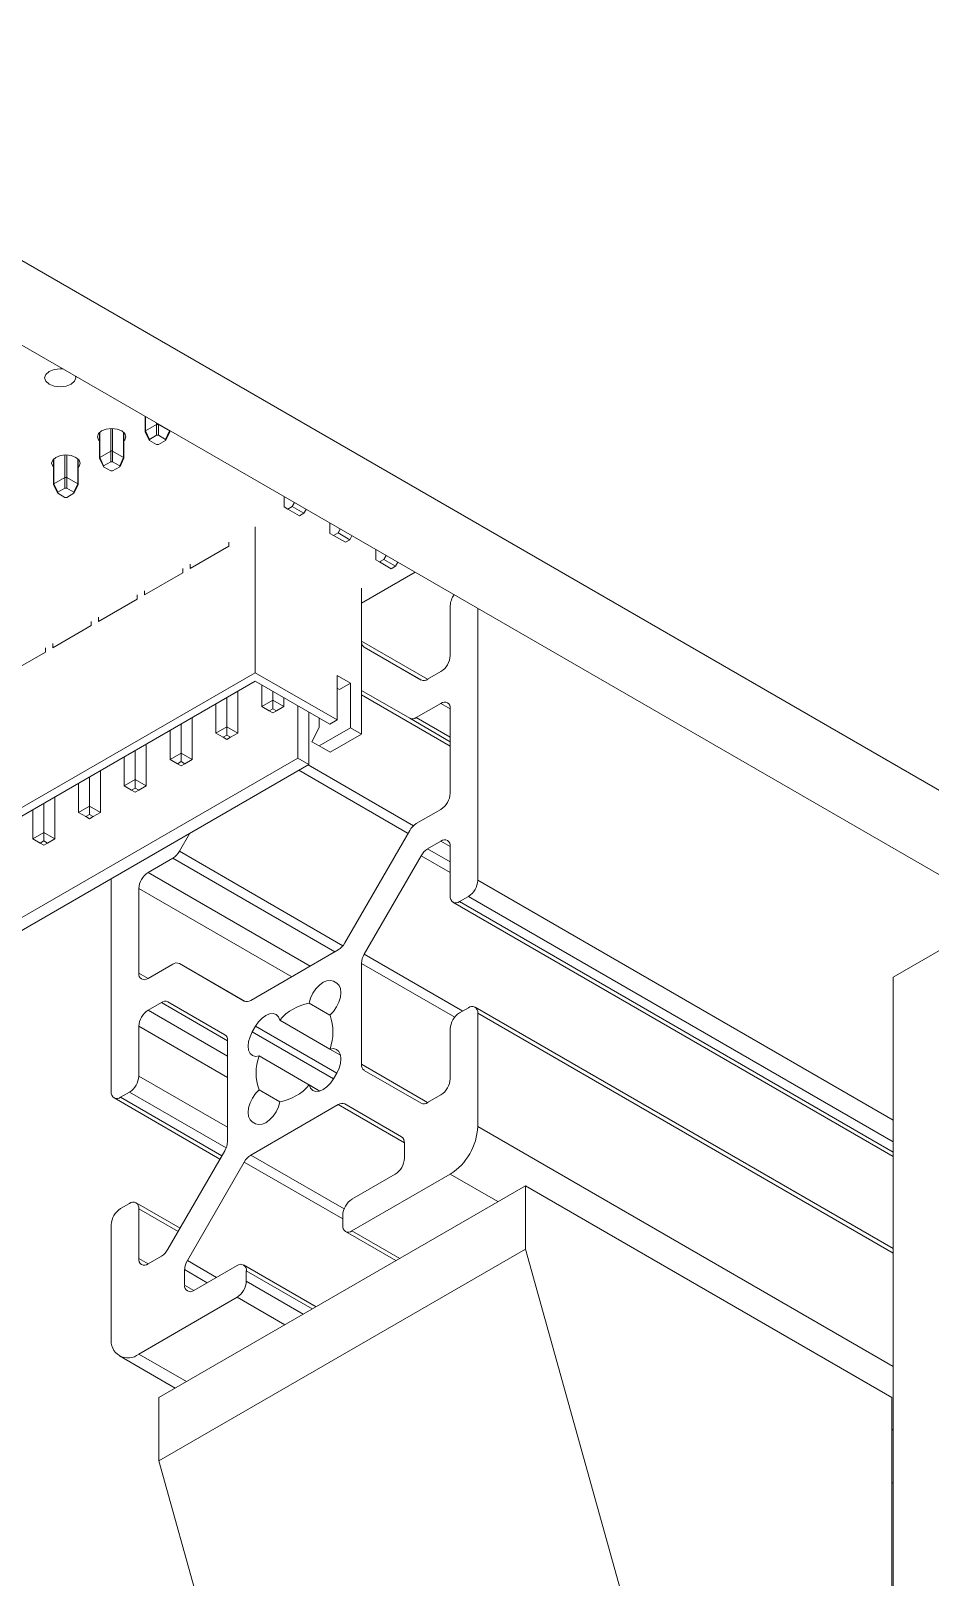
# Model space of a CAD drawing. Header units: millimetres. Extents: x -529 to 1738, y -425 to 849.
# Drawn here: x 36.56 to 53.91, y 175.36 to 205.2 of the extents above; entities that cross this region are included whole.
import ezdxf

# ---------------------------------------------------------------- set-up
doc = ezdxf.new("R2010")
doc.units = ezdxf.units.MM

msp = doc.modelspace()

# ---------------------------------------------------------------- linework, layer by layer
at = {"color": 7, "linetype": 'Continuous', "lineweight": 15}
for p, q in [((107.05, 159.969), (-6.087, 225.281)), ((105.636, 159.152), (-7.501, 224.465)), ((38.762, 197.758), (38.762, 197.468)), ((38.769, 197.479), (38.981, 197.602)), ((38.981, 197.602), (38.982, 197.602)), ((38.982, 197.602), (38.982, 197.395)), ((38.982, 197.602), (39.016, 197.602)), ((39.016, 197.395), (39.016, 197.602)), ((39.016, 197.602), (39.017, 197.602)), ((39.229, 197.479), (39.017, 197.602)), ((37.878, 197.447), (37.878, 196.958)), ((38.352, 196.958), (38.352, 197.447)), ((38.763, 197.464), (38.769, 197.479)), ((38.763, 197.464), (38.838, 197.302)), ((38.769, 197.479), (38.769, 197.479)), ((38.769, 197.479), (38.844, 197.315)), ((38.844, 197.315), (38.982, 197.395)), ((38.844, 197.296), (38.844, 197.315)), ((38.844, 197.296), (38.982, 197.216)), ((38.982, 197.395), (39.016, 197.395)), ((38.982, 197.216), (39.016, 197.216)), ((39.016, 197.395), (39.154, 197.315)), ((39.016, 197.216), (39.154, 197.296)), ((39.154, 197.315), (39.229, 197.479)), ((39.154, 197.296), (39.154, 197.315)), ((39.16, 197.302), (39.235, 197.464)), ((39.229, 197.479), (39.229, 197.479)), ((39.235, 197.464), (39.229, 197.479)), ((39.236, 197.468), (39.236, 197.484)), ((36.994, 196.937), (36.994, 196.447)), ((37.468, 196.447), (37.468, 196.937)), ((37.879, 196.954), (37.885, 196.968)), ((37.879, 196.954), (37.954, 196.792)), ((37.885, 196.969), (38.097, 197.091)), ((37.885, 196.969), (37.885, 196.968)), ((37.885, 196.968), (37.96, 196.805)), ((38.097, 197.091), (38.098, 197.092)), ((38.098, 197.092), (38.098, 196.885)), ((38.098, 197.092), (38.132, 197.092)), ((38.132, 196.885), (38.132, 197.092)), ((38.132, 197.092), (38.133, 197.091)), ((38.345, 196.969), (38.133, 197.091)), ((38.27, 196.805), (38.345, 196.968)), ((38.276, 196.792), (38.351, 196.954)), ((38.345, 196.968), (38.345, 196.969)), ((38.351, 196.954), (38.345, 196.968)), ((37.96, 196.805), (38.098, 196.885)), ((37.96, 196.785), (37.96, 196.805)), ((37.96, 196.785), (38.098, 196.706)), ((38.098, 196.885), (38.132, 196.885)), ((38.098, 196.706), (38.132, 196.706)), ((38.132, 196.885), (38.27, 196.805)), ((38.132, 196.706), (38.27, 196.785)), ((38.27, 196.785), (38.27, 196.805)), ((37.001, 196.458), (36.995, 196.444)), ((36.995, 196.444), (37.07, 196.282)), ((37.001, 196.459), (37.214, 196.581)), ((37.001, 196.459), (37.001, 196.458)), ((37.077, 196.295), (37.001, 196.458)), ((37.077, 196.295), (37.214, 196.374)), ((37.214, 196.374), (37.214, 196.581)), ((37.214, 196.581), (37.248, 196.581)), ((37.214, 196.581), (37.214, 196.581)), ((37.248, 196.374), (37.214, 196.374)), ((37.248, 196.581), (37.248, 196.374)), ((37.248, 196.581), (37.249, 196.581)), ((37.248, 196.374), (37.386, 196.295)), ((37.461, 196.459), (37.249, 196.581)), ((37.462, 196.458), (37.386, 196.295)), ((37.392, 196.282), (37.468, 196.444)), ((37.462, 196.458), (37.461, 196.459)), ((37.468, 196.444), (37.462, 196.458)), ((37.077, 196.275), (37.077, 196.295)), ((37.214, 196.196), (37.077, 196.275)), ((37.248, 196.196), (37.214, 196.196)), ((37.386, 196.275), (37.248, 196.196)), ((37.386, 196.295), (37.386, 196.275)), ((41.443, 196.21), (41.443, 196.013)), ((41.443, 196.013), (41.514, 195.972)), ((41.514, 195.972), (41.599, 196.021)), ((41.599, 196.021), (41.642, 196.095)), ((41.825, 195.89), (41.599, 196.021)), ((41.74, 195.841), (41.514, 195.972)), ((41.74, 195.841), (41.825, 195.89)), ((41.825, 195.89), (41.868, 195.965)), ((42.327, 195.7), (42.327, 195.502)), ((40.886, 195.631), (40.886, 192.814)), ((42.327, 195.502), (42.398, 195.462)), ((42.398, 195.462), (42.483, 195.51)), ((42.624, 195.331), (42.398, 195.462)), ((42.483, 195.51), (42.526, 195.585)), ((42.709, 195.38), (42.483, 195.51)), ((42.709, 195.38), (42.752, 195.455)), ((39.631, 194.825), (40.374, 195.253)), ((40.374, 195.335), (40.374, 195.253)), ((42.624, 195.331), (42.709, 195.38)), ((43.211, 195.19), (43.211, 194.992)), ((39.49, 194.825), (39.49, 194.743)), ((39.631, 194.825), (39.631, 194.906)), ((43.211, 194.992), (43.282, 194.951)), ((43.282, 194.951), (43.366, 195)), ((43.508, 194.821), (43.282, 194.951)), ((43.366, 195), (43.41, 195.075)), ((43.593, 194.87), (43.366, 195)), ((43.508, 194.821), (43.593, 194.87)), ((43.593, 194.87), (43.636, 194.944)), ((38.747, 194.314), (39.49, 194.743)), ((42.937, 194.157), (43.968, 194.752)), ((37.863, 193.804), (38.606, 194.233)), ((38.606, 194.314), (38.606, 194.233)), ((38.747, 194.314), (38.747, 194.396)), ((42.937, 194.447), (42.937, 191.63)), ((44.648, 193.146), (44.648, 194.105)), ((45.179, 194.054), (45.179, 188.808)), ((36.98, 193.294), (37.722, 193.722)), ((37.722, 193.804), (37.722, 193.722)), ((37.863, 193.804), (37.863, 193.886)), ((36.98, 193.294), (36.98, 193.375)), ((36.358, 192.935), (36.838, 193.212)), ((36.838, 193.294), (36.838, 193.212)), ((42.988, 193.308), (44.085, 192.674)), ((40.886, 192.814), (32.931, 188.221)), ((42.465, 191.903), (40.886, 192.814)), ((42.725, 192.612), (42.465, 192.762)), ((42.465, 192.762), (42.465, 191.903)), ((44.469, 192.835), (44.212, 192.687)), ((33.214, 188.221), (40.886, 192.65)), ((40.55, 191.65), (40.55, 192.457)), ((40.886, 192.65), (42.323, 191.821)), ((41.01, 192.16), (41.01, 192.579)), ((41.222, 192.457), (41.222, 192.283)), ((42.465, 192.517), (42.513, 192.489)), ((42.513, 192.489), (42.725, 192.612)), ((42.725, 192.612), (42.725, 191.752)), ((43.865, 191.935), (42.937, 192.471)), ((40.126, 191.65), (40.126, 192.212)), ((40.338, 192.334), (40.338, 191.772)), ((41.222, 192.283), (41.01, 192.16)), ((41.152, 192.078), (41.01, 192.16)), ((41.222, 192.283), (41.222, 192.119)), ((41.222, 192.283), (41.434, 192.16)), ((41.293, 192.078), (41.434, 192.16)), ((41.434, 192.16), (41.434, 192.334)), ((41.708, 192.176), (41.708, 191.166)), ((44.469, 192.223), (43.992, 191.948)), ((39.454, 191.824), (39.454, 191.262)), ((39.667, 191.14), (39.667, 191.946)), ((41.222, 192.119), (41.152, 192.078)), ((41.152, 192.078), (41.222, 192.038)), ((41.222, 192.119), (41.293, 192.078)), ((41.293, 192.078), (41.222, 192.038)), ((41.92, 191.043), (41.92, 192.053)), ((42.116, 191.755), (42.116, 191.941)), ((42.323, 191.821), (42.465, 191.903)), ((44.648, 191.483), (43.865, 191.935)), ((44.648, 190.488), (44.648, 192.119)), ((39.242, 191.14), (39.242, 191.701)), ((40.338, 191.772), (40.126, 191.65)), ((40.268, 191.568), (40.126, 191.65)), ((40.338, 191.609), (40.268, 191.568)), ((40.268, 191.568), (40.338, 191.527)), ((40.338, 191.772), (40.55, 191.65)), ((40.338, 191.772), (40.338, 191.609)), ((40.338, 191.609), (40.409, 191.568)), ((40.409, 191.568), (40.338, 191.527)), ((40.409, 191.568), (40.55, 191.65)), ((41.974, 191.482), (42.116, 191.755)), ((42.725, 191.752), (42.116, 191.401)), ((42.328, 191.278), (42.937, 191.63)), ((42.937, 191.63), (42.725, 191.752)), ((38.571, 191.314), (38.571, 190.752)), ((38.783, 190.629), (38.783, 191.436)), ((39.454, 191.262), (39.242, 191.14)), ((39.454, 191.262), (39.454, 191.099)), ((39.454, 191.262), (39.667, 191.14)), ((42.116, 191.401), (41.974, 191.482)), ((42.328, 191.278), (42.116, 191.401)), ((41.708, 191.166), (35.786, 187.747)), ((35.999, 187.624), (41.92, 191.043)), ((38.358, 190.629), (38.358, 191.191)), ((39.384, 191.058), (39.242, 191.14)), ((39.454, 191.099), (39.384, 191.058)), ((39.384, 191.058), (39.454, 191.017)), ((39.454, 191.099), (39.525, 191.058)), ((39.525, 191.058), (39.454, 191.017)), ((39.525, 191.058), (39.667, 191.14)), ((41.92, 191.043), (41.708, 191.166)), ((37.475, 190.119), (37.475, 190.681)), ((37.687, 190.803), (37.687, 190.242)), ((37.899, 190.119), (37.899, 190.926)), ((38.571, 190.752), (38.358, 190.629)), ((38.5, 190.548), (38.358, 190.629)), ((38.571, 190.752), (38.783, 190.629)), ((38.571, 190.752), (38.571, 190.589)), ((38.641, 190.548), (38.783, 190.629)), ((37.015, 189.609), (37.015, 190.416)), ((38.571, 190.589), (38.5, 190.548)), ((38.5, 190.548), (38.571, 190.507)), ((38.571, 190.589), (38.641, 190.548)), ((38.641, 190.548), (38.571, 190.507)), ((36.591, 189.609), (36.591, 190.171)), ((36.803, 190.293), (36.803, 189.731)), ((37.687, 190.242), (37.475, 190.119)), ((37.616, 190.037), (37.475, 190.119)), ((37.687, 190.078), (37.616, 190.037)), ((37.616, 190.037), (37.687, 189.997)), ((37.687, 190.242), (37.687, 190.078)), ((37.687, 190.242), (37.899, 190.119)), ((37.687, 190.078), (37.757, 190.037)), ((37.757, 190.037), (37.687, 189.997)), ((37.757, 190.037), (37.899, 190.119)), ((43.992, 189.902), (44.469, 190.177)), ((42.613, 187.599), (43.865, 189.768)), ((36.803, 189.731), (36.591, 189.609)), ((36.732, 189.527), (36.591, 189.609)), ((36.803, 189.568), (36.732, 189.527)), ((36.732, 189.527), (36.803, 189.486)), ((36.803, 189.731), (37.015, 189.609)), ((36.803, 189.731), (36.803, 189.568)), ((36.803, 189.568), (36.874, 189.527)), ((36.874, 189.527), (36.803, 189.486)), ((36.874, 189.527), (37.015, 189.609)), ((39.621, 189.715), (39.421, 189.369)), ((44.212, 189.417), (44.469, 189.565)), ((44.648, 188.502), (44.648, 189.461)), ((39.294, 189.235), (38.817, 188.96)), ((44.085, 189.283), (42.988, 187.382)), ((38.107, 184.726), (38.107, 188.842)), ((38.638, 188.649), (38.638, 187.019)), ((44.701, 188.386), (53.198, 183.48)), ((44.828, 188.398), (44.999, 188.497)), ((54.613, 187.756), (53.198, 186.939)), ((40.8, 186.492), (42.486, 187.465)), ((38.817, 186.915), (39.294, 187.19)), ((39.421, 187.202), (40.673, 186.479)), ((40.678, 186.476), (39.421, 187.202)), ((42.935, 187.205), (42.935, 185.259)), ((42.458, 186.824), (42.394, 186.861)), ((53.198, 163.668), (53.198, 186.939)), ((40.298, 185.83), (39.201, 186.463)), ((38.817, 186.302), (39.074, 186.451)), ((42.327, 186.209), (41.927, 186.44)), ((44.999, 186.35), (44.828, 186.251)), ((53.198, 181.702), (45.126, 186.362)), ((45.179, 186.246), (45.179, 184.057)), ((38.638, 185.991), (38.638, 185.032)), ((40.892, 185.993), (40.828, 185.883)), ((42.327, 185.553), (41.359, 186.112)), ((44.648, 184.981), (44.648, 185.94)), ((40.351, 183.767), (40.351, 185.713)), ((40.959, 185.419), (42.132, 184.742)), ((42.531, 185.435), (42.327, 185.553)), ((42.394, 184.979), (42.458, 185.089)), ((42.988, 185.142), (44.085, 184.509)), ((38.287, 184.622), (38.458, 184.721)), ((40.959, 184.763), (41.359, 184.532)), ((41.927, 184.86), (42.131, 184.742)), ((44.469, 184.67), (44.212, 184.521)), ((38.16, 184.61), (40.205, 183.429)), ((42.486, 184.48), (40.8, 183.507)), ((43.71, 183.859), (42.613, 184.493)), ((40.828, 184.148), (40.892, 184.111)), ((39.201, 181.689), (40.298, 183.59)), ((43.763, 183.743), (43.763, 183.447)), ((40.673, 183.373), (39.576, 181.473)), ((46.098, 182.914), (39.027, 178.832)), ((44.648, 183.138), (42.752, 182.044)), ((42.752, 182.656), (43.583, 183.136)), ((46.098, 181.689), (46.098, 182.914)), ((46.098, 182.914), (53.169, 178.832)), ((38.458, 182.574), (38.287, 182.475)), ((39.435, 182.095), (38.585, 182.586)), ((38.638, 182.47), (38.638, 181.511)), ((42.573, 182.345), (42.573, 182.148)), ((38.107, 179.975), (38.107, 182.164)), ((42.625, 182.031), (43.597, 181.47)), ((46.098, 181.689), (39.027, 177.607)), ((51.672, 161.734), (46.098, 181.689)), ((39.074, 181.555), (38.817, 181.407)), ((42.058, 180.581), (40.661, 181.388)), ((39.523, 181), (39.523, 181.296)), ((39.703, 180.896), (40.534, 181.375)), ((40.713, 181.074), (40.713, 181.272)), ((40.534, 180.763), (38.638, 179.668)), ((38.263, 179.631), (39.337, 179.011)), ((39.027, 177.607), (39.027, 178.832)), ((53.169, 178.832), (53.169, 163.236)), ((44.601, 157.652), (39.027, 177.607)), ((53.198, 177.191), (53.169, 177.174)), ((53.169, 177.075), (53.169, 163.36))]:
    msp.add_line(p, q, dxfattribs=at)
at = {"color": 8, "linetype": 'Continuous', "lineweight": 15}
for p, q in [((38.097, 197.525), (38.097, 197.091)), ((38.133, 197.091), (38.133, 197.525)), ((38.769, 197.754), (38.769, 197.479)), ((38.981, 197.631), (38.981, 197.602)), ((39.017, 197.602), (39.017, 197.611)), ((37.885, 197.454), (37.885, 196.969)), ((38.345, 196.969), (38.345, 197.454)), ((39.229, 197.479), (39.229, 197.488)), ((37.001, 196.459), (37.001, 196.944)), ((37.214, 196.581), (37.214, 197.015)), ((37.249, 197.015), (37.249, 196.581)), ((37.461, 196.944), (37.461, 196.459)), ((44.212, 192.687), (42.937, 193.423)), ((42.988, 193.308), (44.09, 192.672)), ((44.648, 191.397), (42.937, 192.385)), ((44.469, 192.223), (44.648, 192.119)), ((43.992, 191.948), (44.648, 191.569)), ((43.834, 189.714), (41.726, 190.931)), ((41.906, 191.035), (43.938, 189.861)), ((44.469, 189.565), (44.648, 189.461)), ((42.423, 187.429), (39.294, 189.235)), ((39.421, 189.369), (42.578, 187.547)), ((44.085, 189.283), (44.648, 188.957)), ((44.648, 189.165), (44.212, 189.417)), ((41.947, 187.154), (38.817, 188.96)), ((41.588, 186.946), (38.638, 188.649)), ((53.198, 184.178), (45.179, 188.808)), ((44.828, 188.398), (53.198, 183.566)), ((53.198, 183.764), (44.999, 188.497)), ((44.888, 186.285), (42.988, 187.382)), ((42.935, 187.205), (44.734, 186.167)), ((38.638, 187.019), (38.817, 186.915)), ((40.351, 185.417), (38.817, 186.302)), ((39.074, 186.451), (40.351, 185.714)), ((45.179, 186.246), (53.198, 181.616)), ((38.638, 185.991), (40.351, 185.002)), ((42.394, 184.979), (40.828, 185.883)), ((42.458, 185.089), (40.892, 185.993)), ((44.212, 184.522), (42.935, 185.259)), ((40.351, 184.043), (38.638, 185.032)), ((42.988, 185.142), (44.09, 184.506)), ((40.325, 183.644), (38.458, 184.721)), ((38.287, 184.622), (40.243, 183.494)), ((42.486, 184.48), (43.763, 183.743)), ((40.828, 184.148), (40.893, 184.111)), ((53.198, 179.427), (45.179, 184.057)), ((42.599, 182.469), (40.8, 183.507)), ((40.673, 183.373), (42.573, 182.277)), ((45.567, 182.608), (44.648, 183.138)), ((38.638, 182.47), (39.398, 182.031)), ((43.672, 181.513), (42.752, 182.044)), ((38.817, 181.407), (38.638, 181.511)), ((40.139, 181.148), (39.576, 181.473)), ((39.523, 181.296), (39.96, 181.044)), ((41.983, 180.538), (40.713, 181.272)), ((39.703, 180.896), (39.523, 181)), ((40.713, 181.074), (41.812, 180.44)), ((40.534, 180.763), (41.453, 180.232)), ((39.557, 179.138), (38.638, 179.668)), ((53.198, 178.202), (53.169, 178.219))]:
    msp.add_line(p, q, dxfattribs=at)
at = {"color": 7, "linetype": 'Continuous', "lineweight": 15, "flags": 128}
for points in [[(37.415, 198.535), (37.42, 198.503), (37.397, 198.437), (37.332, 198.381), (37.235, 198.343), (37.12, 198.33), (37.005, 198.343), (36.908, 198.381), (36.843, 198.437), (36.82, 198.503), (36.843, 198.57), (36.908, 198.626), (37.005, 198.663), (37.12, 198.677), (37.176, 198.674)], [(37.878, 197.286), (37.861, 197.306), (37.84, 197.367), (37.861, 197.428), (37.921, 197.479), (38.01, 197.514), (38.115, 197.526), (38.22, 197.514), (38.31, 197.479)], [(38.31, 197.479), (38.369, 197.428), (38.39, 197.367), (38.369, 197.306), (38.352, 197.287)], [(36.994, 196.776), (36.977, 196.796), (36.956, 196.857), (36.977, 196.917), (37.037, 196.969), (37.126, 197.003), (37.231, 197.015), (37.336, 197.003), (37.426, 196.969)], [(37.426, 196.969), (37.485, 196.917), (37.506, 196.857), (37.485, 196.796), (37.468, 196.776)], [(42.394, 186.861), (42.336, 186.878), (42.268, 186.871), (42.195, 186.84), (42.123, 186.786), (42.055, 186.714), (41.998, 186.628), (41.954, 186.535), (41.927, 186.44)], [(42.327, 186.209), (42.396, 186.28), (42.455, 186.364), (42.5, 186.457), (42.529, 186.551), (42.539, 186.641), (42.53, 186.72), (42.502, 186.782), (42.458, 186.824)], [(41.359, 186.112), (41.332, 186.176), (41.288, 186.218), (41.231, 186.238), (41.163, 186.232), (41.091, 186.202), (41.018, 186.15), (40.95, 186.078), (40.892, 185.993)], [(40.828, 185.883), (40.784, 185.79), (40.756, 185.696), (40.747, 185.606), (40.757, 185.528), (40.786, 185.467), (40.831, 185.427), (40.89, 185.411), (40.959, 185.419)], [(42.458, 185.089), (42.502, 185.182), (42.53, 185.276), (42.539, 185.366), (42.529, 185.444), (42.5, 185.505), (42.455, 185.545), (42.396, 185.561), (42.327, 185.553)], [(41.927, 184.86), (41.954, 184.797), (41.998, 184.754), (42.055, 184.734), (42.123, 184.74), (42.195, 184.77), (42.268, 184.822), (42.336, 184.894), (42.394, 184.979)], [(40.959, 184.763), (40.89, 184.693), (40.831, 184.608), (40.786, 184.515), (40.757, 184.421), (40.747, 184.331), (40.756, 184.252), (40.784, 184.19), (40.828, 184.148)], [(40.892, 184.111), (40.95, 184.094), (41.018, 184.101), (41.091, 184.132), (41.163, 184.186), (41.231, 184.258), (41.288, 184.344), (41.332, 184.438), (41.359, 184.532)]]:
    msp.add_lwpolyline(points, dxfattribs=at)
at = {"color": 7, "linetype": 'Continuous', "lineweight": 15}
for centre, radius, start, end in [((45.028, 194.09), 0.38, 143.3762, 177.7034), ((43.05, 193.403), 0.114, 183.1035, 236.6157), ((44.258, 193.164), 0.39, 302.6055, 357.3945), ((44.138, 192.791), 0.128, 245.686, 305.6182), ((44.539, 192.137), 0.111, 350.786, 129.2033), ((43.918, 192.052), 0.128, 245.686, 305.6182), ((44.258, 190.506), 0.39, 302.6055, 357.3945), ((44.186, 189.591), 0.366, 121.9547, 151.1444), ((44.539, 189.479), 0.111, 350.786, 129.2033), ((39.1, 189.546), 0.366, 301.9547, 331.1444), ((44.406, 189.106), 0.366, 121.9547, 151.1444), ((39.028, 188.631), 0.39, 122.6055, 177.3945), ((44.789, 188.826), 0.39, 302.6055, 357.3945), ((44.758, 188.484), 0.111, 170.786, 309.2033), ((42.292, 187.776), 0.366, 301.9547, 331.1444), ((43.302, 187.193), 0.366, 148.8563, 178.0435), ((39.368, 187.086), 0.128, 65.686, 125.6182), ((38.747, 187.001), 0.111, 170.786, 309.2033), ((39.148, 186.347), 0.128, 65.686, 125.6182), ((40.726, 186.596), 0.128, 245.686, 305.6182), ((39.028, 185.974), 0.39, 122.6055, 177.3945), ((42.099, 185.486), 0.969, 100.2064, 139.7882), ((41.415, 185.881), 0.97, 340.2123, 19.7877), ((45.038, 185.922), 0.39, 122.6055, 177.3945), ((45.069, 186.264), 0.111, 350.786, 129.2033), ((40.224, 185.726), 0.128, 354.3796, 54.302), ((41.871, 185.091), 0.97, 160.2123, 199.7877), ((43.062, 185.246), 0.128, 174.3796, 234.302), ((38.248, 185.05), 0.39, 302.6055, 357.3945), ((44.258, 184.998), 0.39, 302.6055, 357.3945), ((38.217, 184.708), 0.111, 170.786, 309.2033), ((41.187, 185.486), 0.969, 280.2064, 319.7882), ((42.56, 184.377), 0.128, 65.686, 125.6182), ((44.138, 184.625), 0.128, 245.686, 305.6182), ((39.985, 183.779), 0.366, 328.8563, 358.0435), ((43.635, 183.756), 0.128, 354.3796, 54.302), ((44.027, 184.109), 1.153, 302.6055, 357.3945), ((40.994, 183.196), 0.366, 121.9547, 151.1444), ((43.373, 183.464), 0.39, 302.6055, 357.3945), ((38.528, 182.488), 0.111, 350.786, 129.2033), ((42.963, 182.327), 0.39, 122.6055, 177.3945), ((38.497, 182.146), 0.39, 122.6055, 177.3945), ((42.682, 182.13), 0.111, 170.786, 309.2033), ((38.88, 181.866), 0.366, 301.9547, 331.1444), ((38.747, 181.493), 0.111, 170.786, 309.2033), ((39.89, 181.283), 0.366, 148.8563, 178.0435), ((40.604, 181.289), 0.111, 350.786, 129.2033), ((39.633, 180.982), 0.111, 170.786, 309.2033), ((40.323, 181.092), 0.39, 302.6055, 357.3945), ((38.431, 179.922), 0.328, 170.786, 309.2033)]:
    msp.add_arc(centre, radius, start, end, dxfattribs=at)

doc.saveas('drawing.dxf')
